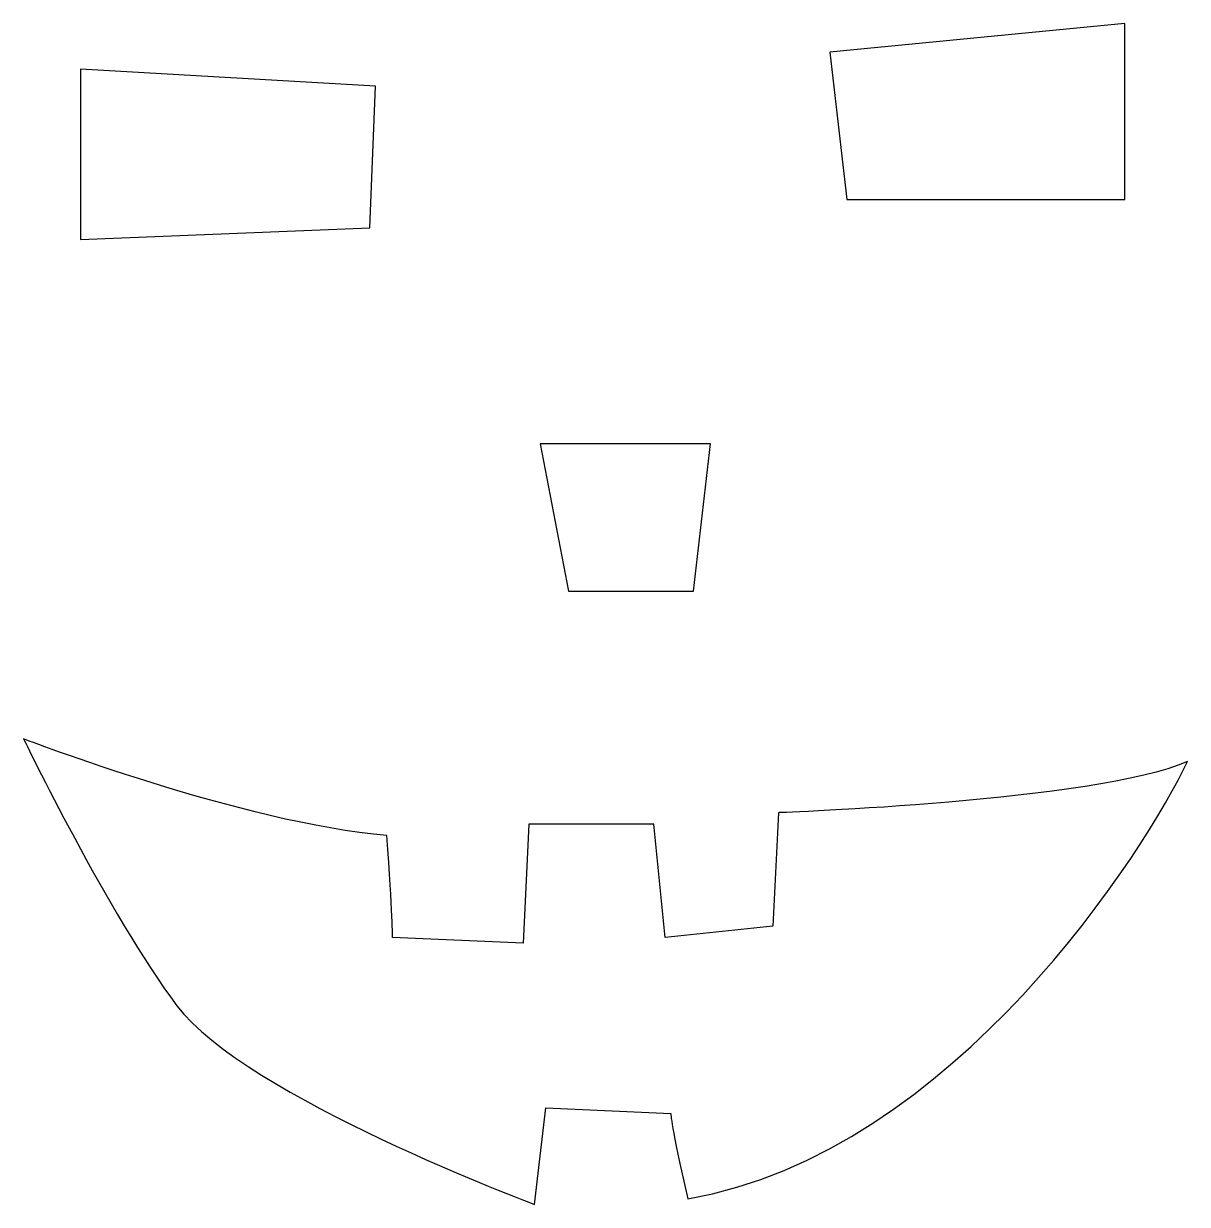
# Model space of a CAD drawing. Header units: centimetres. Extents: x -10.1 to 10.1, y -10.3 to 10.3.
import ezdxf

# ---------------------------------------------------------------- set-up
doc = ezdxf.new("R2010")
doc.units = ezdxf.units.CM
doc.header["$MEASUREMENT"] = 0
doc.layers.add('Camada 1', color=7, linetype='Continuous')

msp = doc.modelspace()

# ---------------------------------------------------------------- linework, layer by layer
at = {"layer": 'Camada 1'}
for points, knots in [([(9.02994, 7.20419), (9.02994, 7.20419), (4.1938, 7.20419), (4.1938, 7.20419), (4.1938, 7.20419), (4.1938, 7.20419), (3.8984, 9.76996), (3.8984, 9.76996), (3.8984, 9.76996), (3.8984, 9.76996), (9.02994, 10.26384), (9.02994, 10.26384), (9.02994, 10.26384), (9.02994, 10.26384), (9.02994, 7.20419), (9.02994, 7.20419)], [0, 0, 0, 0, 0.2, 0.2, 0.2, 0.2, 0.4, 0.4, 0.4, 0.4, 0.6, 0.6, 0.6, 0.6, 1, 1, 1, 1]), ([(-4.09583, 6.71085), (-4.09583, 6.71085), (-9.12892, 6.51339), (-9.12892, 6.51339), (-9.12892, 6.51339), (-9.12892, 6.51339), (-9.12892, 9.47432), (-9.12892, 9.47432), (-9.12892, 9.47432), (-9.12892, 9.47432), (-3.99688, 9.17814), (-3.99688, 9.17814), (-3.99688, 9.17814), (-3.99688, 9.17814), (-4.09583, 6.71085), (-4.09583, 6.71085)], [0, 0, 0, 0, 0.2, 0.2, 0.2, 0.2, 0.4, 0.4, 0.4, 0.4, 0.6, 0.6, 0.6, 0.6, 1, 1, 1, 1]), ([(1.52958, 0.39464), (1.52958, 0.39464), (-0.64183, 0.39464), (-0.64183, 0.39464), (-0.64183, 0.39464), (-0.64183, 0.39464), (-1.13517, 2.96091), (-1.13517, 2.96091), (-1.13517, 2.96091), (-1.13517, 2.96091), (1.82547, 2.96091), (1.82547, 2.96091), (1.82547, 2.96091), (1.82547, 2.96091), (1.52958, 0.39464), (1.52958, 0.39464)], [0, 0, 0, 0, 0.2, 0.2, 0.2, 0.2, 0.4, 0.4, 0.4, 0.4, 0.6, 0.6, 0.6, 0.6, 1, 1, 1, 1]), ([(-10.11563, -2.17113), (-10.11563, -2.17113), (-6.26671, -3.65169), (-3.79942, -3.84864), (-3.79942, -3.84864), (-3.70094, -5.23072), (-3.70094, -5.62561), (-3.70094, -5.62561), (-3.70094, -5.62561), (-3.70094, -5.62561), (-1.43108, -5.72411), (-1.43108, -5.72411), (-1.43108, -5.72411), (-1.43108, -5.72411), (-1.3321, -3.65168), (-1.3321, -3.65168), (-1.3321, -3.65168), (-1.3321, -3.65168), (0.83878, -3.65169), (0.83878, -3.65169), (0.83878, -3.65169), (0.83878, -3.65169), (1.03571, -5.62561), (1.03571, -5.62561), (1.03571, -5.62561), (1.03571, -5.62561), (2.91118, -5.4277), (2.91118, -5.4277), (2.91118, -5.4277), (2.91118, -5.4277), (3.00966, -3.45425), (3.00966, -3.45425), (3.00966, -3.45425), (3.00966, -3.45425), (8.53659, -3.25679), (10.11563, -2.56602), (10.11563, -2.56602), (9.42435, -4.04607), (6.06928, -9.37557), (1.43111, -10.16485), (1.43111, -10.16485), (1.13472, -8.8822), (1.13472, -8.68477), (1.13472, -8.68477), (1.13472, -8.68477), (1.13472, -8.68477), (-1.03666, -8.58582), (-1.03666, -8.58582), (-1.03666, -8.58582), (-1.03666, -8.58582), (-1.23362, -10.26383), (-1.23362, -10.26383), (-1.23362, -10.26383), (-1.23362, -10.26383), (-6.26668, -8.38836), (-7.45085, -6.80932), (-7.45085, -6.80932), (-8.63555, -5.23075), (-10.11563, -2.17113), (-10.11563, -2.17113)], [0, 0, 0, 0, 0.0625, 0.0625, 0.0625, 0.0625, 0.125, 0.125, 0.125, 0.125, 0.1875, 0.1875, 0.1875, 0.1875, 0.25, 0.25, 0.25, 0.25, 0.3125, 0.3125, 0.3125, 0.3125, 0.375, 0.375, 0.375, 0.375, 0.4375, 0.4375, 0.4375, 0.4375, 0.5, 0.5, 0.5, 0.5, 0.5625, 0.5625, 0.5625, 0.5625, 0.625, 0.625, 0.625, 0.625, 0.6875, 0.6875, 0.6875, 0.6875, 0.75, 0.75, 0.75, 0.75, 0.8125, 0.8125, 0.8125, 0.8125, 0.875, 0.875, 0.875, 0.875, 1, 1, 1, 1])]:
    msp.add_open_spline(points, degree=3, knots=knots, dxfattribs=at)

doc.saveas('drawing.dxf')
